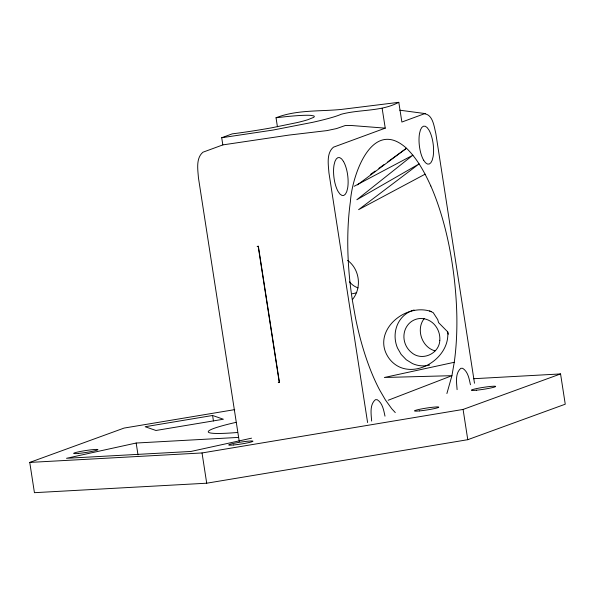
<?xml version="1.0" encoding="UTF-8"?>
<svg xmlns="http://www.w3.org/2000/svg" width="595" height="595" viewBox="0 0 595 595"><rect width="100%" height="100%" fill="white"/><g stroke="black" fill="none" stroke-linecap="round" stroke-linejoin="round"><path stroke-width="0.89" d="M430.817 185.982A143.395 51.929 83 0 1 449.136 245.995C453.68 269.066 456.32 292.502 456.841 316.019A144.243 52.234 83 0 1 454.253 362.288L451.925 375.683L446.897 393.533M352.746 299.173C362.013 287.437 359.64 269.178 347.584 260.357M424.242 318.556C415.674 329.161 421.862 347.487 435.094 350.849M357.424 184.881L406.504 148.259C417.34 158.82 424.592 172.342 430.817 185.982M370.611 174.342L375.103 171.077M378.837 168.363L384.072 164.555M387.806 161.84L406.504 148.259C371.942 117.022 352.062 175.54 350.396 201.631A144.243 52.234 83 0 0 347.807 247.914A143.916 52.115 83 0 0 352.374 300.319L355.512 317.931A142.919 51.758 83 0 0 363.657 350.262A144.459 52.315 83 0 0 379.513 389.747L385.515 400.093L391.778 408.78L395.281 412.573M278.341 382.6L279.196 382.035L279.449 382.451L278.341 382.6L279.449 382.451L258.371 246.285L257.248 246.434L258.371 246.285M425.135 174.164L358.599 209.663L419.14 163.87L356.836 199.734L412.908 155.169L354.166 186.294M388.185 400.249L451.925 375.683L384.37 377.483L454.253 362.288M239.25 441.445L198.447 177.846C197.83 169.553 195.77 158.203 202.947 152.208L222.82 144.905L221.712 137.728L232.236 133.86L235.843 133.399A62.862 4.931 -8.8 0 0 247.899 131.703A63.293 4.968 -8.8 0 0 272.019 127.739L297.478 122.503A62.787 4.924 -8.8 0 0 307.883 119.692L313.476 117.438A63.263 4.961 -8.8 0 0 313.766 115.921L310.992 115.393A63.412 4.976 -8.8 0 0 298.824 115.571A63.122 4.953 -8.8 0 0 284.856 116.769L276.035 117.765L277.426 126.757M276.035 117.765C296.764 109.606 319.805 111.607 341.686 109.391L398.799 102.318L401.878 122.042L424.317 113.794C432.981 114.478 434.105 126.809 435.838 133.54L474.498 383.247M221.712 137.728L272.941 130.074L312.799 122.295A93.281 7.319 -8.8 0 0 330.307 117.944A92.894 7.289 -8.8 0 0 341.084 114.292C360.072 109.16 380.897 111.823 398.799 102.318M382.161 108.431L385.248 128.148L333.438 147.188C326.268 153.175 328.321 164.54 328.938 172.825L367.591 422.539M473.501 378.725L560.564 373.935L565.25 404.198L467.774 439.69L206.71 483.207L34.436 492.682L29.75 462.419L124.087 428.073L234.735 409.628M29.75 462.419L202.032 452.951L463.089 409.434L560.564 373.935M238.476 437.407L136.173 443.03L66.506 458.299L190.928 451.456L251.551 438.173M212.593 415.481L145.15 426.727L155.95 430.482L223.385 419.237L212.593 415.481L213.441 420.985M222.82 144.905L289.006 135.08L326.915 130.61L336.562 128.572L345.226 125.538L350.663 125.441L385.248 128.148M399.721 110.187L425.343 113.608M431.226 311.527C404.34 302.208 370.06 332.694 389.346 358.785C408.705 383.812 450.474 360.421 447.693 331.854L438.589 322.639L437.741 319.612L433.175 312.598L429.56 311.007M423.647 160.233L425.499 162.74L427.403 164.027L429.226 164.042L430.854 162.755L432.178 160.286L433.093 156.76A19.181 6.947 83 0 0 428.943 130.03L427.106 127.516L425.202 126.237L423.372 126.222L421.743 127.501L420.427 129.97L419.512 133.496A19.181 6.947 83 0 0 423.647 160.233M343.493 161.431L341.649 158.925L339.745 157.638L337.915 157.623L336.294 158.91L334.97 161.379L334.055 164.904A19.166 6.939 83 0 0 338.191 191.635L340.043 194.149L341.947 195.428L343.776 195.45L345.397 194.163L346.721 191.694L347.636 188.169A19.166 6.939 83 0 0 343.479 161.461M447.693 331.854L448.37 334.249M470.452 384.749C469.157 378.941 468.116 371.741 462.679 368.305L460.85 368.29C454.922 373.37 456.618 382.704 457.101 389.651M384.995 416.15C383.701 410.342 382.659 403.142 377.223 399.706L375.393 399.691C369.465 404.779 371.161 414.113 371.644 421.059M463.089 409.434L467.774 439.69M258.185 246.323L279.271 382.488M202.032 452.951L206.71 483.207M136.173 443.03L138.018 454.952M237.591 432.476A88.305 6.924 -8.8 0 1 235.925 422.376M429.687 365.033A28.672 26.626 69.8 0 1 412.454 363.575L406.281 359.759L401.164 354.434L397.475 347.986A28.597 26.567 69.8 0 1 400.108 319.902A28.686 26.641 69.8 0 1 404.897 314.748A28.56 26.522 69.8 0 1 410.052 311.497M410.84 311.14A28.56 26.522 69.8 0 1 414.12 310.002M356.717 292.539A19.204 17.843 69.8 0 1 352.218 293.752M358.049 287.898A19.204 17.843 69.8 0 1 349.488 281.837M439.809 340.295C439.288 353.973 421.654 361.634 411.42 352.441A19.181 17.813 69.8 0 1 410.49 322.245A19.263 17.895 69.8 0 1 418.977 318.608A19.181 17.813 69.8 0 1 432.364 322.602C437.526 326.886 440.307 333.609 439.809 340.295M78.666 453.405A12.287 0.967 -8.8 0 0 97.863 449.761A12.287 0.967 -8.8 0 0 80.831 451.389A12.287 0.967 -8.8 0 0 78.666 453.405M233.694 444.963A12.287 0.967 -8.8 0 0 252.89 441.319A12.287 0.967 -8.8 0 0 235.858 442.948A12.287 0.967 -8.8 0 0 233.694 444.963M476.372 390.208A12.287 0.967 -8.8 0 0 495.576 386.564A12.287 0.967 -8.8 0 0 478.536 388.193A12.287 0.967 -8.8 0 0 476.372 390.208M419.512 410.914A12.287 0.967 -8.8 0 0 438.708 407.27A12.287 0.967 -8.8 0 0 421.677 408.899A12.287 0.967 -8.8 0 0 419.512 410.914"/></g></svg>
